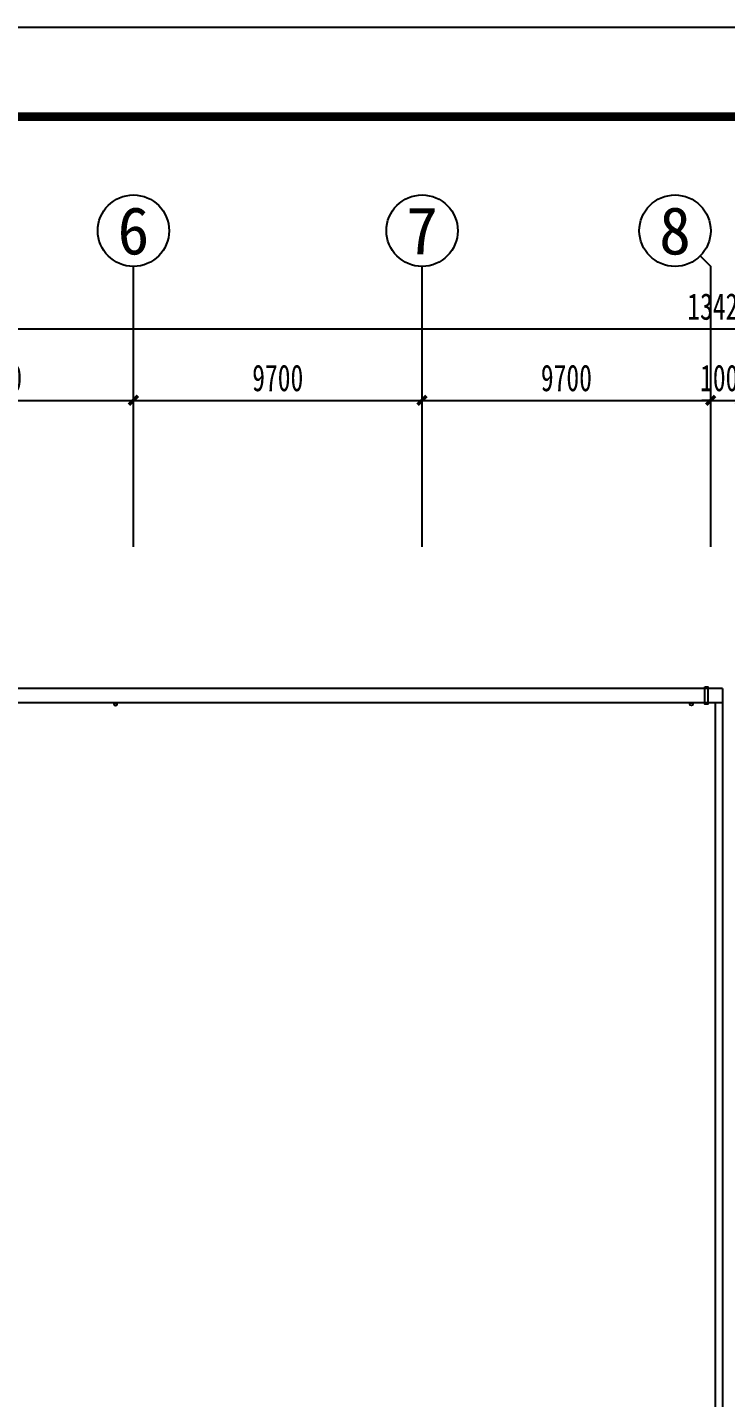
# Model space of a CAD drawing. Header units: millimetres. Extents: x -633009578 to 5705885, y -633235091 to 2571734.
# Drawn here: x 2825213 to 2848676, y 1762923 to 1808964 of the extents above; entities that cross this region are included whole.
import ezdxf
from ezdxf.enums import TextEntityAlignment as Align

# ---------------------------------------------------------------- set-up
doc = ezdxf.new("R2010")
doc.units = ezdxf.units.MM
doc.header["$LTSCALE"] = 1000
doc.header["$MEASUREMENT"] = 0
doc.layers.get('0').update_dxf_attribs({"color": 9})
for name, color, linetype in [('3T_WOOD', 21, 'Continuous'), ('A-LM-QPM(设备)', 8, 'Continuous'), ('A-ROOF(屋顶)', 11, 'Continuous'), ('A-ST(雨水管)', 161, 'Continuous'), ('AXIS_TEXT', 7, 'Continuous'), ('C-AXIS(轴号)', 3, 'Continuous'), ('设备-箱柜', 3, 'Continuous'), ('院图签、封面151013$0$PUB_TITLE', 153, 'Continuous'), ('院图签、封面151013$0$图签文字', 4, 'Continuous')]:
    doc.layers.add(name, color=color, linetype=linetype)
doc.styles.add('_TCH_AXIS', font='simhei.ttf', dxfattribs={"bigfont": 'GBCBIG'})
doc.styles.add('_TCH_DIM_T3', font='simhei.ttf', dxfattribs={"width": 0.707, "bigfont": 'GBCBIG'})
doc.styles.add('COMPLEX', font='simhei.ttf')
doc.styles.add('院图签、封面151013$0$-宋体', font='simhei.ttf', dxfattribs={"width": 0.8})
doc.dimstyles.new('_TCH_ARCH&&300', dxfattribs={"dimtxt": 892.5, "dimasz": 300, "dimexe": 750, "dimexo": 900, "dimgap": 300, "dimtad": 1, "dimdec": 0, "dimzin": 0, "dimdsep": 46, "dimtxsty": '_TCH_DIM_T3', "dimblk": 'ARCHTICK', "dimcen": 0.09, "dimclrt": 7, "dimazin": 2, "dimtfac": 1, "dimtdec": 0, "dimtix": 1, "dimtmove": 2, "dimatfit": 3, "dimfxl": 1, "dimtolj": 1, "dimtzin": 0, "dimarcsym": 0})

# ---------------------------------------------------------------- blocks, each defined once
blk = doc.blocks.new('_ArchTick')
at = {"color": 0, "linetype": 'ByBlock', "const_width": 0.4}
blk.add_lwpolyline([(-0.5, -0.5), (0.5, 0.5)], dxfattribs=at)
blk = doc.blocks.new('*D440')
at = {"layer": 'C-AXIS(轴号)', "color": 0, "lineweight": -2, "transparency": 16777216}
for p, q in [((-95500, 141000), (-95500, 145769)), ((-86300, 141000), (-86300, 145769)), ((-95500, 145019), (-86300, 145019))]:
    blk.add_line(p, q, dxfattribs=at)
at = {"layer": 'Defpoints', "color": 0, "transparency": 16777216}
for p in [(-86300, 145019), (-95500, 140100), (-86300, 140100)]:
    blk.add_point(p, dxfattribs=at)
at = {"layer": 'C-AXIS(轴号)', "color": 0, "linetype": 'ByBlock', "lineweight": -2, "transparency": 16777216, "xscale": 300, "yscale": 300, "zscale": 300, "rotation": 180}
blk.add_blockref('_ArchTick', (-95500, 145019), dxfattribs=at)
at = {"layer": 'C-AXIS(轴号)', "color": 0, "linetype": 'ByBlock', "lineweight": -2, "transparency": 16777216, "xscale": 300, "yscale": 300, "zscale": 300}
blk.add_blockref('_ArchTick', (-86300, 145019), dxfattribs=at)
at = {"layer": 'C-AXIS(轴号)', "color": 7, "transparency": 16777216, "insert": (-90900, 145766), "char_height": 892.5, "attachment_point": 5, "style": '_TCH_DIM_T3'}
blk.add_mtext('\\A1;9200', dxfattribs=at)
blk = doc.blocks.new('*D441')
at = {"layer": 'C-AXIS(轴号)', "color": 0, "lineweight": -2, "transparency": 16777216}
for p, q in [((-86300, 141000), (-86300, 145769)), ((-76600, 141000), (-76600, 145769)), ((-86300, 145019), (-76600, 145019))]:
    blk.add_line(p, q, dxfattribs=at)
at = {"layer": 'Defpoints', "color": 0, "transparency": 16777216}
for p in [(-76600, 145019), (-86300, 140100), (-76600, 140100)]:
    blk.add_point(p, dxfattribs=at)
at = {"layer": 'C-AXIS(轴号)', "color": 0, "linetype": 'ByBlock', "lineweight": -2, "transparency": 16777216, "xscale": 300, "yscale": 300, "zscale": 300, "rotation": 180}
blk.add_blockref('_ArchTick', (-86300, 145019), dxfattribs=at)
at = {"layer": 'C-AXIS(轴号)', "color": 0, "linetype": 'ByBlock', "lineweight": -2, "transparency": 16777216, "xscale": 300, "yscale": 300, "zscale": 300}
blk.add_blockref('_ArchTick', (-76600, 145019), dxfattribs=at)
at = {"layer": 'C-AXIS(轴号)', "color": 7, "transparency": 16777216, "insert": (-81450, 145766), "char_height": 892.5, "attachment_point": 5, "style": '_TCH_DIM_T3'}
blk.add_mtext('\\A1;9700', dxfattribs=at)
blk = doc.blocks.new('*D442')
at = {"layer": 'C-AXIS(轴号)', "color": 0, "lineweight": -2, "transparency": 16777216}
for p, q in [((-76600, 141000), (-76600, 145769)), ((-66900, 141000), (-66900, 145769)), ((-76600, 145019), (-66900, 145019))]:
    blk.add_line(p, q, dxfattribs=at)
at = {"layer": 'Defpoints', "color": 0, "transparency": 16777216}
for p in [(-66900, 145019), (-76600, 140100), (-66900, 140100)]:
    blk.add_point(p, dxfattribs=at)
at = {"layer": 'C-AXIS(轴号)', "color": 0, "linetype": 'ByBlock', "lineweight": -2, "transparency": 16777216, "xscale": 300, "yscale": 300, "zscale": 300, "rotation": 180}
blk.add_blockref('_ArchTick', (-76600, 145019), dxfattribs=at)
at = {"layer": 'C-AXIS(轴号)', "color": 0, "linetype": 'ByBlock', "lineweight": -2, "transparency": 16777216, "xscale": 300, "yscale": 300, "zscale": 300}
blk.add_blockref('_ArchTick', (-66900, 145019), dxfattribs=at)
at = {"layer": 'C-AXIS(轴号)', "color": 7, "transparency": 16777216, "insert": (-71750, 145766), "char_height": 892.5, "attachment_point": 5, "style": '_TCH_DIM_T3'}
blk.add_mtext('\\A1;9700', dxfattribs=at)
blk = doc.blocks.new('*D443')
at = {"layer": 'C-AXIS(轴号)', "color": 0, "lineweight": -2, "transparency": 16777216}
for p, q in [((-66900, 141000), (-66900, 145769)), ((-65900, 141000), (-65900, 145769)), ((-66900, 145019), (-67200, 145019)), ((-66900, 145019), (-65900, 145019)), ((-65900, 145019), (-65600, 145019))]:
    blk.add_line(p, q, dxfattribs=at)
at = {"layer": 'Defpoints', "color": 0, "transparency": 16777216}
for p in [(-65900, 145019), (-66900, 140100), (-65900, 140100)]:
    blk.add_point(p, dxfattribs=at)
at = {"layer": 'C-AXIS(轴号)', "color": 0, "linetype": 'ByBlock', "lineweight": -2, "transparency": 16777216, "xscale": 300, "yscale": 300, "zscale": 300}
blk.add_blockref('_ArchTick', (-66900, 145019), dxfattribs=at)
at = {"layer": 'C-AXIS(轴号)', "color": 0, "linetype": 'ByBlock', "lineweight": -2, "transparency": 16777216, "xscale": 300, "yscale": 300, "zscale": 300, "rotation": 180}
blk.add_blockref('_ArchTick', (-65900, 145019), dxfattribs=at)
at = {"layer": 'C-AXIS(轴号)', "color": 7, "transparency": 16777216, "insert": (-66400, 145766), "char_height": 892.5, "attachment_point": 5, "style": '_TCH_DIM_T3'}
blk.add_mtext('\\A1;1000', dxfattribs=at)
blk = doc.blocks.new('*D452')
at = {"layer": 'C-AXIS(轴号)', "color": 0, "lineweight": -2, "transparency": 16777216}
for p, q in [((-133540, 141000), (-133540, 148169)), ((740, 141000), (740, 148169)), ((-133540, 147419), (740, 147419))]:
    blk.add_line(p, q, dxfattribs=at)
at = {"layer": 'Defpoints', "color": 0, "transparency": 16777216}
for p in [(740, 147419), (-133540, 140100), (740, 140100)]:
    blk.add_point(p, dxfattribs=at)
at = {"layer": 'C-AXIS(轴号)', "color": 0, "linetype": 'ByBlock', "lineweight": -2, "transparency": 16777216, "xscale": 300, "yscale": 300, "zscale": 300, "rotation": 180}
blk.add_blockref('_ArchTick', (-133540, 147419), dxfattribs=at)
at = {"layer": 'C-AXIS(轴号)', "color": 0, "linetype": 'ByBlock', "lineweight": -2, "transparency": 16777216, "xscale": 300, "yscale": 300, "zscale": 300}
blk.add_blockref('_ArchTick', (740, 147419), dxfattribs=at)
at = {"layer": 'C-AXIS(轴号)', "color": 7, "transparency": 16777216, "insert": (-66400, 148166), "char_height": 892.5, "attachment_point": 5, "style": '_TCH_DIM_T3'}
blk.add_mtext('\\A1;134280', dxfattribs=at)
blk = doc.blocks.new('_AXISO')
blk.add_circle((0, 0), 0.5)
at = {"layer": 'AXIS_TEXT', "style": 'COMPLEX', "width": 1.041667}
blk.add_attdef('A', text='', height=0.56, dxfattribs=at).set_placement((-0.25, -0.28), (0.25, -0.28), align=Align.FIT)
blk = doc.blocks.new('建筑图框_A1')
at = {"layer": '院图签、封面151013$0$PUB_TITLE'}
blk.add_lwpolyline([(0, 0), (84100, 0), (84100, 59400), (0, 59400)], close=True, dxfattribs=at)
at = {"layer": '院图签、封面151013$0$PUB_TITLE', "const_width": 100}
blk.add_lwpolyline([(2500, 1000), (83100, 1000), (83100, 58400), (2500, 58400)], close=True, dxfattribs=at)
at = {"layer": '院图签、封面151013$0$图签文字', "color": 6, "style": '院图签、封面151013$0$-宋体'}
for tag, height, width, p in [('工程主持人', 400, 0.8, (79991, 29506)), ('审定', 400, 0.8, (79991, 28706)), ('审核', 400, 0.8, (79991, 27906)), ('专业负责人', 400, 0.8, (79991, 27106)), ('校对', 400, 0.8, (79991, 26306)), ('设计', 400, 0.8, (79991, 25506)), ('方案设计人', 400, 0.8, (79991, 24707)), ('工程编号', 300, 0.7, (81000, 8700)), ('版次', 300, 0.7, (78738, 3006)), ('日期', 300, 0.7, (82038, 3000)), ('图号', 200, 0.7, (82538, 2400)), ('比例', 300, 0.7, (78738, 2200)), ('图号_X施', 300, 0.7, (81538, 2200)), ('图号_总数', 200, 0.7, (82538, 2000))]:
    blk.add_attdef(tag, text='', height=height, dxfattribs=dict(at, width=width)).set_placement(p, align=Align.MIDDLE_CENTER)
at = {"layer": '院图签、封面151013$0$图签文字', "color": 6, "style": '院图签、封面151013$0$-宋体', "width": 0.7}
for tag, p in [('建设单位_001', (80936, 7446)), ('工程名称_001', (80934, 6045)), ('图名_001', (79743, 4060))]:
    blk.add_attdef(tag, p, '', height=300, dxfattribs=at)
blk = doc.blocks.new('G$C91E54488')
at = {"layer": 'A-LM-QPM(设备)'}
blk.add_lwpolyline([(-67100, 135390), (-67000, 135390), (-67000, 134810), (-67100, 134810)], close=True, dxfattribs=at)
at = {"layer": 'A-ROOF(屋顶)'}
for points in [[(-66500, 135340), (-113650, 135340)], [(-66500, 135340), (-66500, 67400)], [(-133060, 67640), (-66740, 67640), (-66740, 134860)], [(-66500, 134860), (-113650, 134860)]]:
    blk.add_lwpolyline(points, dxfattribs=at)
at = {"layer": 'A-ST(雨水管)'}
for points in [[(-86900, 134860, 1), (-86900, 134760, 1)], [(-86900, 134860, -1), (-86900, 134760, -1)], [(-67550, 134860, -1), (-67550, 134760, -1)]]:
    blk.add_lwpolyline(points, format="xyb", close=True, dxfattribs=at)
at = {"layer": 'C-AXIS(轴号)'}
for p, q in [((-67251.5, 149870.9), (-66900, 149519.5)), ((-86300, 140100), (-86300, 149519.5)), ((-76600, 140100), (-76600, 149519.5)), ((-66900, 140100), (-66900, 149519.5))]:
    blk.add_line(p, q, dxfattribs=at)
ref = blk.add_blockref('_AXISO', (-86300, 150719.5), dxfattribs=dict(at, xscale=2400, yscale=2400, zscale=2400))
ref.add_attrib('A', '6', dxfattribs={"layer": 'AXIS_TEXT', "height": 1597.5, "style": '_TCH_AXIS'}).set_placement((-86832.5, 149920.7), (-85767.5, 149920.7), align=Align.FIT)
ref = blk.add_blockref('_AXISO', (-76600, 150719.5), dxfattribs=dict(at, xscale=2400, yscale=2400, zscale=2400))
ref.add_attrib('A', '7', dxfattribs={"layer": 'AXIS_TEXT', "height": 1597.5, "style": '_TCH_AXIS'}).set_placement((-77132.5, 149920.7), (-76067.5, 149920.7), align=Align.FIT)
ref = blk.add_blockref('_AXISO', (-68100, 150719.5), dxfattribs=dict(at, xscale=2400, yscale=2400, zscale=2400))
ref.add_attrib('A', '8', dxfattribs={"layer": 'AXIS_TEXT', "height": 1597.5, "style": '_TCH_AXIS'}).set_placement((-68632.5, 149920.7), (-67567.5, 149920.7), align=Align.FIT)
for p1, p2, distance, picture, middle in [((-133540, 140100), (740, 140100), 7319.5, '*D452', (-66400, 148165.7)), ((-95500, 140100), (-86300, 140100), 4919.5, '*D440', (-90900, 145765.7)), ((-86300, 140100), (-76600, 140100), 4919.5, '*D441', (-81450, 145765.7)), ((-76600, 140100), (-66900, 140100), 4919.5, '*D442', (-71750, 145765.7)), ((-66900, 140100), (-65900, 140100), 4919.5, '*D443', (-66400, 145765.7))]:
    dim = blk.add_aligned_dim(p1=p1, p2=p2, distance=distance, dimstyle='_TCH_ARCH&&300', dxfattribs=at)
    dim.commit()
    dim.dimension.update_dxf_attribs({"geometry": picture, "text_midpoint": middle})

msp = doc.modelspace()

# ---------------------------------------------------------------- block references
at = {"layer": '3T_WOOD'}
msp.add_blockref('G$C91E54488', (2915076, 1651413.5), dxfattribs=at)
at = {"layer": '设备-箱柜', "xscale": 3, "yscale": 3}
msp.add_blockref('建筑图框_A1', (2725055.4, 1630763.7, 0), dxfattribs=at)

doc.saveas('drawing.dxf')
